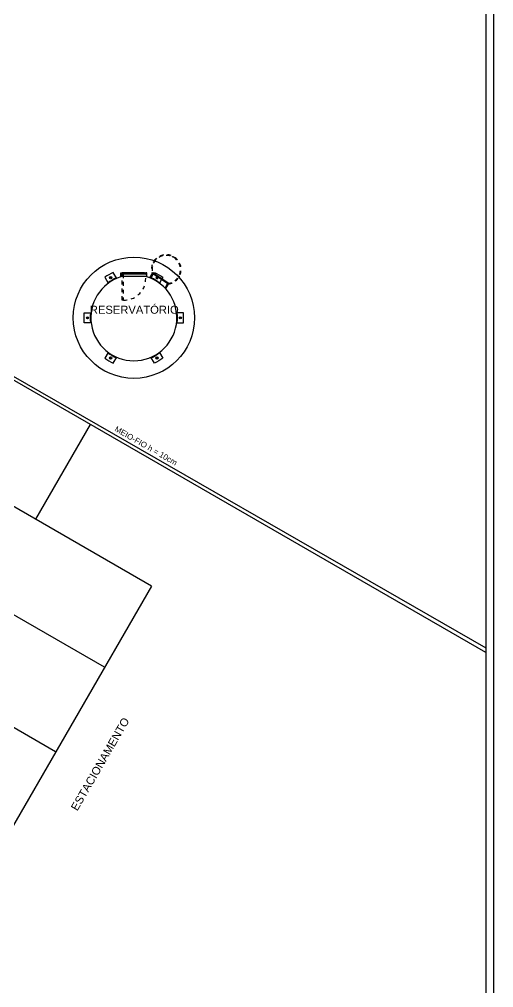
# Model space of a CAD drawing. Extents: x 384 to 538, y 71 to 145.
# Drawn here: x 486.22 to 498.35, y 86.44 to 111.22 of the extents above; entities that cross this region are included whole.
import ezdxf

# ---------------------------------------------------------------- set-up
doc = ezdxf.new("R2010")
doc.units = 0
doc.header["$LTSCALE"] = 0.005
doc.linetypes.add('HIDDEN', pattern=[9.525, 6.35, -3.175])
doc.linetypes.add('TRAÇO-2PTOS_P', pattern=[0.625, 0.25, -0.125, 0, -0.125, 0, -0.125])
for name, color, linetype in [('A-MURO', 2, 'CONTINUOUS'), ('A-PISOS-NIVEL', 1, 'CONTINUOUS'), ('ARQ-ALV-VISTA1', 1, 'CONTINUOUS'), ('ARQ-ALV-VISTA2', 2, 'CONTINUOUS'), ('ARQ-COB-PROJ', 8, 'TRAÇO-2PTOS_P'), ('ARQ-TXT-1_050', 2, 'CONTINUOUS'), ('ARQ-TXT-1_075', 2, 'CONTINUOUS'), ('EST-MET-CORTE', 5, 'CONTINUOUS'), ('PRES-AZUL', 164, 'CONTINUOUS')]:
    doc.layers.add(name, color=color, linetype=linetype)
doc.styles.add('ESC-50-A20', font='arial.ttf', dxfattribs={"height": 0.1})

msp = doc.modelspace()

# ---------------------------------------------------------------- linework, layer by layer
at = {"layer": 'A-MURO', "color": 251}
for p, q in [((498.152, 131.933), (498.152, 81.933)), ((498.352, 131.933), (498.352, 81.933))]:
    msp.add_line(p, q, dxfattribs=at)
at = {"layer": 'A-PISOS-NIVEL', "color": 251}
for p, q in [((498.152, 95.018), (482.837, 103.852)), ((482.874, 103.917), (498.152, 95.137)), ((488.034, 100.854), (486.635, 98.429)), ((489.599, 96.719), (485.268, 99.217)), ((488.4, 94.64), (484.069, 97.138)), ((489.599, 96.719), (483.903, 86.844)), ((487.151, 92.474), (482.82, 94.973))]:
    msp.add_line(p, q, dxfattribs=at)
at = {"layer": 'ARQ-ALV-VISTA1', "color": 251, "ltscale": 0.1}
for p, q in [((488.531, 104.618), (488.586, 104.604)), ((489.77, 104.618), (489.716, 104.604)), ((487.944, 103.603), (487.985, 103.563)), ((490.357, 103.603), (490.317, 103.563)), ((488.566, 102.528), (488.551, 102.583)), ((489.736, 102.528), (489.751, 102.583))]:
    msp.add_line(p, q, dxfattribs=at)
for points in [[(488.713, 104.593), (488.626, 104.744, 0.044204), (488.409, 104.619), (488.497, 104.468)], [(489.659, 104.715), (489.676, 104.744, -0.044204), (489.892, 104.619), (489.869, 104.579)], [(488.058, 103.458), (487.883, 103.458, -0.044204), (487.883, 103.708), (488.058, 103.708)], [(490.244, 103.458), (490.418, 103.458, 0.044204), (490.418, 103.708), (490.244, 103.708)], [(488.497, 102.699), (488.41, 102.548, 0.044204), (488.626, 102.423), (488.713, 102.574)], [(489.805, 102.699), (489.892, 102.548, -0.044204), (489.676, 102.423), (489.588, 102.574)]]:
    msp.add_lwpolyline(points, format="xyb", dxfattribs=at)
for points in [[(489.588, 104.593), (489.648, 104.696)], [(489.859, 104.561), (489.805, 104.468)]]:
    msp.add_lwpolyline(points, dxfattribs=at)
for centre, radius in [((489.152, 103.583), 1.55), ((488.558, 104.611), 0.0285), ((487.965, 103.583), 0.0285), ((490.337, 103.583), 0.0285), ((488.558, 102.555), 0.0285), ((489.743, 102.555), 0.0285)]:
    msp.add_circle(centre, radius, dxfattribs=at)
for centre, radius, start, end in [((489.223, 103.459), 1.258, 114.3366, 125.6634), ((489.078, 103.459), 1.258, 54.3366, 65.6634), ((489.743, 104.611), 0.0285, 102.5365, 11.9947), ((489.294, 103.583), 1.258, 174.3366, 185.6634), ((489.007, 103.583), 1.258, 354.3366, 5.6634), ((489.223, 103.707), 1.258, 234.3366, 245.6634), ((489.078, 103.707), 1.258, 294.3366, 305.6634)]:
    msp.add_arc(centre, radius, start, end, dxfattribs=at)
at = {"layer": 'ARQ-ALV-VISTA2', "color": 251, "ltscale": 0.1}
for p, q in [((489.626, 104.736), (489.552, 104.608)), ((489.637, 104.704), (489.576, 104.599)), ((490.047, 104.465), (489.626, 104.736)), ((490.015, 104.46), (489.637, 104.704)), ((490.015, 104.46), (489.954, 104.354)), ((489.973, 104.336), (490.047, 104.465))]:
    msp.add_line(p, q, dxfattribs=at)
msp.add_arc((489.151, 103.583), 1.1, 107.6647, 72.2178, dxfattribs=at)
at = {"layer": 'ARQ-COB-PROJ', "color": 251, "linetype": 'HIDDEN', "ltscale": 0.04}
for p, q in [((489.88, 105.167), (489.875, 105.183)), ((489.672, 105.009), (489.658, 105.018)), ((490.325, 104.924), (490.341, 104.928)), ((490.294, 104.642), (490.308, 104.633))]:
    msp.add_line(p, q, dxfattribs=at)
msp.add_lwpolyline([(490.148, 105.14), (490.156, 105.154)], dxfattribs=at)
at = {"layer": 'ARQ-COB-PROJ', "color": 251, "linetype": 'HIDDEN', "ltscale": 0.25}
msp.add_lwpolyline([(488.882, 104.037), (488.852, 104.037), (488.852, 104.701), (488.882, 104.701)], close=True, dxfattribs=at)
at = {"layer": 'ARQ-COB-PROJ', "color": 251, "linetype": 'HIDDEN', "ltscale": 0.04}
for centre in [(489.877, 105.175), (490.152, 105.147), (489.665, 105.014), (490.333, 104.926), (490.301, 104.638)]:
    msp.add_circle(centre, 0.00833, dxfattribs=at)
at = {"layer": 'ARQ-COB-PROJ', "color": 251, "linetype": 'HIDDEN', "ltscale": 0.25}
for centre, radius, start, end in [((489.979, 104.82), 0.378, 278.7573, 195.7453), ((489.981, 104.82), 0.361, 275.5395, 198.3534), ((488.906, 104.585), 0.548, 267.5682, 5.4773)]:
    msp.add_arc(centre, radius, start, end, dxfattribs=at)
at = {"layer": 'EST-MET-CORTE', "color": 251}
for p, q in [((488.817, 104.632), (488.817, 104.731)), ((489.487, 104.631), (489.487, 104.731))]:
    msp.add_line(p, q, dxfattribs=at)
at = {"layer": 'EST-MET-CORTE', "color": 251, "ltscale": 0.1}
for p, q in [((489.422, 104.731), (488.882, 104.731)), ((489.422, 104.701), (488.882, 104.701))]:
    msp.add_line(p, q, dxfattribs=at)
for points in [[(488.847, 104.731), (488.847, 104.701), (488.817, 104.701), (488.817, 104.731)], [(488.852, 104.731), (488.852, 104.701), (488.882, 104.701), (488.882, 104.731)], [(489.452, 104.731), (489.452, 104.701), (489.422, 104.701), (489.422, 104.731)], [(489.457, 104.731), (489.457, 104.701), (489.487, 104.701), (489.487, 104.731)]]:
    msp.add_lwpolyline(points, close=True, dxfattribs=at)
at = {"layer": 'PRES-AZUL', "color": 251, "ltscale": 0.1}
for p, q in [((489.487, 104.637), (488.817, 104.637)), ((489.422, 104.716), (488.882, 104.716))]:
    msp.add_line(p, q, dxfattribs=at)

# ---------------------------------------------------------------- texts
at = {"layer": 'ARQ-TXT-1_050', "color": 251, "insert": (486.679, 103.892), "char_height": 0.2048, "attachment_point": 1, "style": 'ESC-50-A20'}
msp.add_mtext_dynamic_manual_height_columns('\\pi1.3469;RESERVATÓRIO       ', width=4.46064, gutter_width=1, heights=[0], dxfattribs=at)
at = {"layer": 'ARQ-TXT-1_050', "color": 251, "insert": (486.958, 90.064), "char_height": 0.2048, "attachment_point": 1, "rotation": 60.0228, "style": 'ESC-50-A20'}
msp.add_mtext_dynamic_manual_height_columns('\\pxi5.5684;ESTACIONAMENTO       ', width=4.46064, gutter_width=1, heights=[0], dxfattribs=at)
at = {"layer": 'ARQ-TXT-1_075', "color": 251, "insert": (488.091, 101.179), "char_height": 0.144, "width": 3.24737, "attachment_point": 1, "rotation": 330.114, "style": 'ESC-50-A20'}
msp.add_mtext('\\pxqc;MEIO-FIO h = 10cm', dxfattribs=at)

doc.saveas('drawing.dxf')
